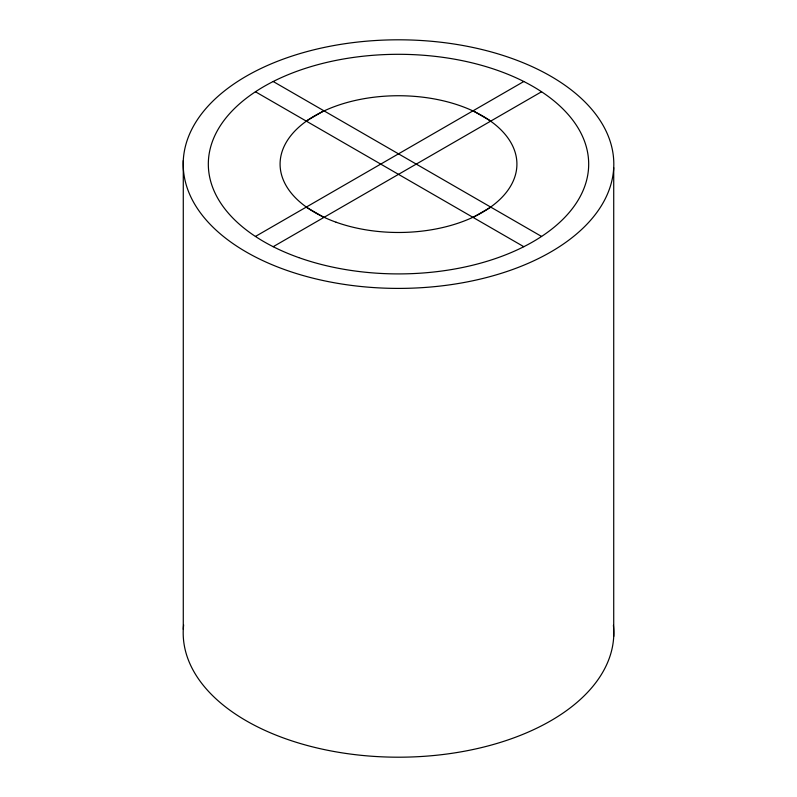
<?xml version="1.0" encoding="UTF-8"?>
<svg xmlns="http://www.w3.org/2000/svg" width="797" height="797" viewBox="0 0 797 797"><rect width="100%" height="100%" fill="white"/><g stroke="black" fill="none" stroke-linecap="round" stroke-linejoin="round"><path stroke-width="1.2" d="M306.178 121.054L323.941 110.803M255.429 236.45L523.808 81.503M273.192 246.701L541.571 91.755M473.059 217.402L490.822 207.15M473.059 110.803L490.822 121.054M273.192 81.503L541.571 236.45M255.429 91.755L523.808 246.701M306.178 207.15L323.941 217.402M613.72 167.659A215.31 124.302 0 0 1 285.565 269.934A215.31 124.302 0 0 1 296.225 54.724A215.31 124.302 0 0 1 613.72 167.659L613.72 636.444M183.28 160.556L183.28 629.341M613.401 625.296A215.31 124.302 0 0 1 398.141 757.2A215.31 124.302 0 0 1 183.639 624.888M298.736 257.59A190.184 109.807 0 0 0 588.604 167.24A190.184 109.807 0 0 0 308.15 67.486A190.184 109.807 0 0 0 298.736 257.59M336.095 222.214A118.414 68.373 0 0 0 516.854 166.254A118.414 68.373 0 0 0 342.541 103.849A118.414 68.373 0 0 0 336.095 222.214"/></g></svg>
